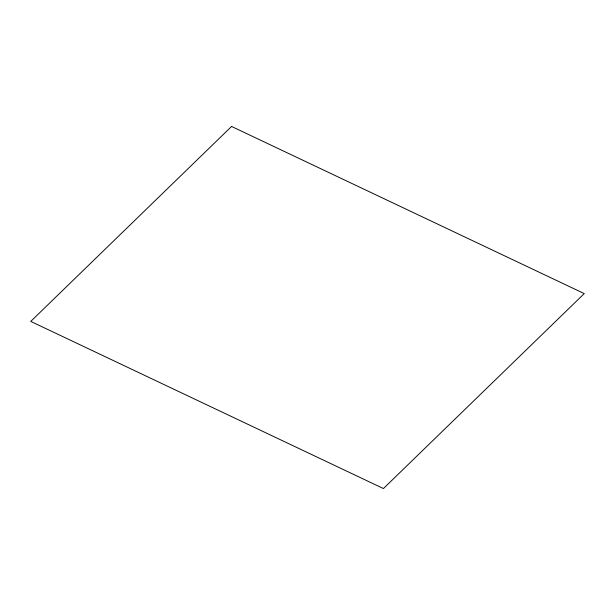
<?xml version="1.0" encoding="UTF-8"?>
<svg xmlns="http://www.w3.org/2000/svg" width="615" height="615" viewBox="0 0 615 615"><rect width="100%" height="100%" fill="white"/><g stroke="black" fill="none" stroke-linecap="round" stroke-linejoin="round"><path stroke-width="0.92" d="M231.571 126.452L30.75 321.407L383.429 488.548L584.25 293.593L231.571 126.452"/></g></svg>
